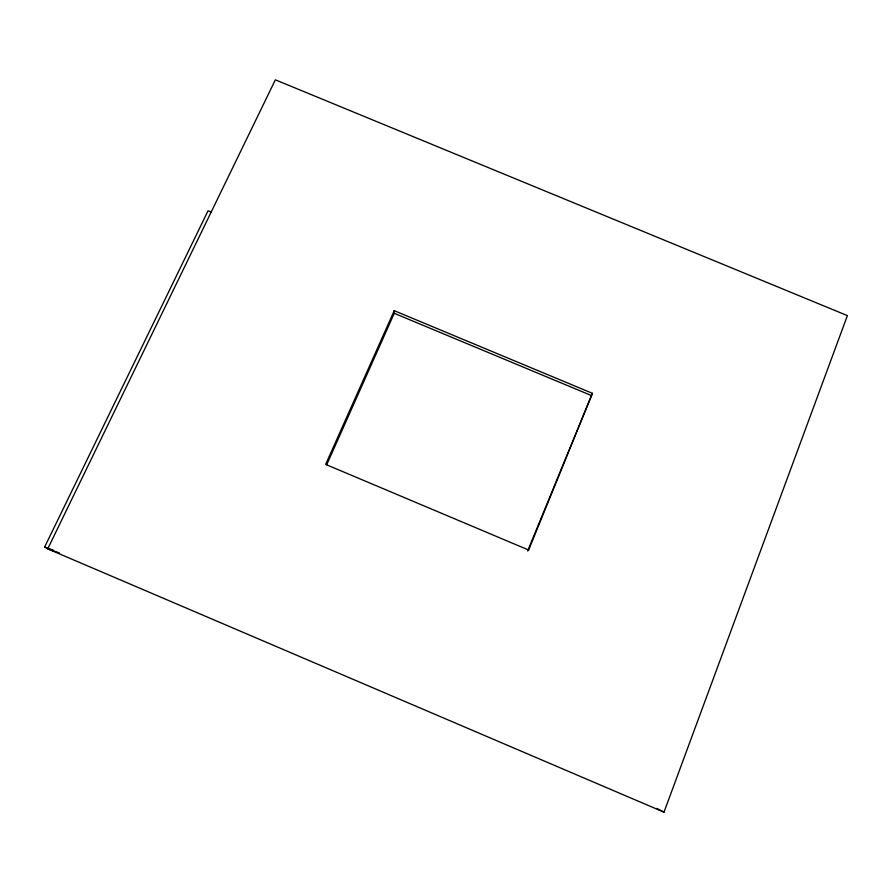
<?xml version="1.0" encoding="UTF-8"?>
<svg xmlns="http://www.w3.org/2000/svg" width="892" height="892" viewBox="0 0 892 892"><rect width="100%" height="100%" fill="white"/><g stroke="black" fill="none" stroke-linecap="round" stroke-linejoin="round"><path stroke-width="1.34" d="M663.994 812.177L847.4 315.623L275.36 79.823L47.722 548.859L663.994 812.177L656.846 808.386M592.422 393.327L527.64 550.933L528.633 550.029L592.422 393.327L394.242 310.684L325.647 464.386L528.633 550.029M326.74 464.665L394.264 313.304L394.242 310.684M53.007 550.698L44.6 547.108L208.059 210.78L211.482 212.207M47.722 548.859L59.463 552.951M44.6 547.108L53.565 550.252M394.264 313.304L590.983 395.357"/></g></svg>
